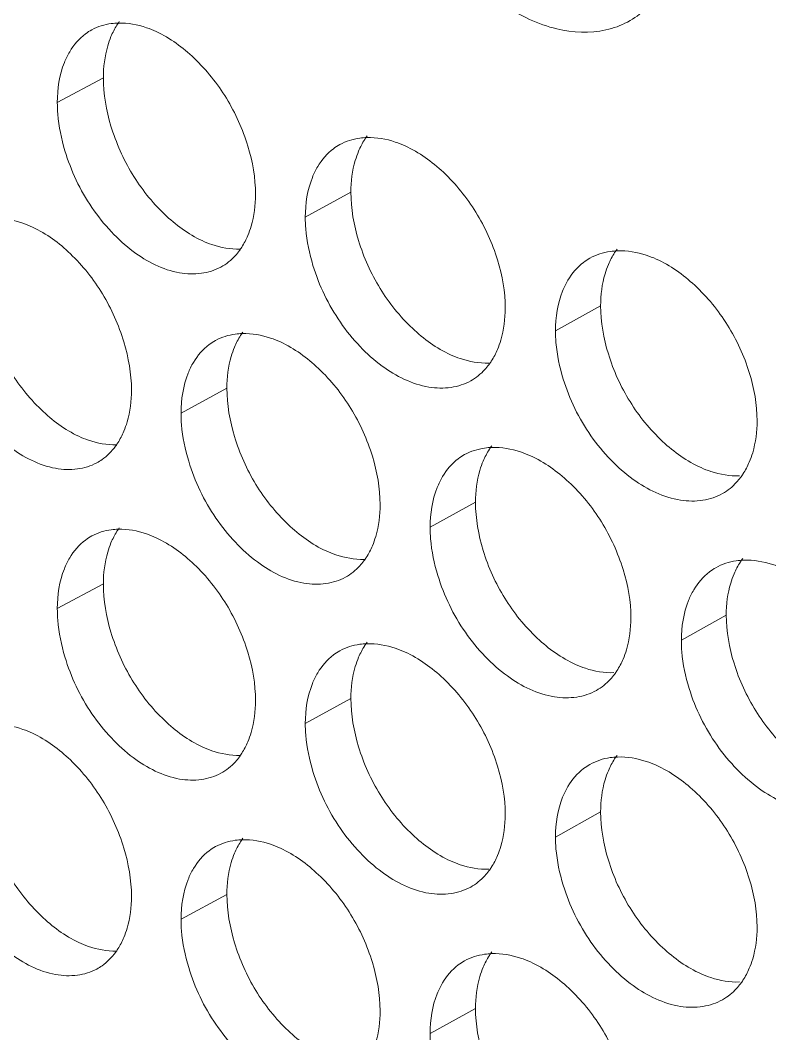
# Model space of a CAD drawing. Header units: millimetres. Extents: x 1177 to 4147, y 93 to 2194.
# Drawn here: x 2595.5 to 2607.16, y 1005.17 to 1020.94 of the extents above; entities that cross this region are included whole.
import ezdxf

# ---------------------------------------------------------------- set-up
doc = ezdxf.new("R2010")
doc.units = ezdxf.units.MM
doc.header["$LTSCALE"] = 0.1
doc.layers.get('0').update_dxf_attribs({"lineweight": 13})
doc.layers.add('标注', color=251, linetype='Continuous', lineweight=9)

# ---------------------------------------------------------------- blocks, each defined once
blk = doc.blocks.new('02')
for points, knots in [([(4464.256, 1081.959), (4470.898, 1078.69), (4498.426, 1065.614), (4526.651, 1054.018), (4548.28, 1045.99)], [0, 0, 0, 0, 0.242917, 1, 1, 1, 1]), ([(4491.474, 1050.927), (4491.351, 1050.586), (4491.07, 1050.104), (4490.492, 1049.692), (4489.822, 1049.449), (4488.826, 1049.498), (4487.66, 1050.062), (4486.591, 1051.026), (4485.714, 1052.281), (4485.144, 1053.695), (4484.984, 1054.693), (4484.984, 1055.173)], [0, 0, 0, 0, 0.103745, 0.152334, 0.201138, 0.305605, 0.427329, 0.565923, 0.714235, 0.862242, 1, 1, 1, 1])]:
    blk.add_open_spline(points, degree=3, knots=knots)
at = {"layer": '标注'}
for p, q in [((4478.835, 1048.474), (4477.811, 1047.926)), ((4484.335, 1045.928), (4483.321, 1045.375)), ((4489.883, 1043.407), (4488.88, 1042.85)), ((4481.579, 1041.572), (4480.56, 1041.022)), ((4487.103, 1039.039), (4486.094, 1038.484)), ((4478.835, 1037.224), (4477.811, 1036.676)), ((4478.835, 1037.224), (4477.811, 1036.676)), ((4492.675, 1036.532), (4491.677, 1035.972)), ((4484.335, 1034.678), (4483.321, 1034.125)), ((4484.335, 1034.678), (4483.321, 1034.125)), ((4489.883, 1032.157), (4488.88, 1031.6)), ((4489.883, 1032.157), (4488.88, 1031.6)), ((4481.579, 1030.322), (4480.56, 1029.772)), ((4487.103, 1027.789), (4486.094, 1027.234))]:
    blk.add_line(p, q, dxfattribs=at)
for points, knots in [([(4479.168, 1049.69), (4479.115, 1049.689), (4478.913, 1049.674), (4478.713, 1049.613), (4478.581, 1049.541)], [0, 0, 0, 0, 0.258529, 1, 1, 1, 1]), ([(4479.188, 1049.721), (4479.17, 1049.696), (4479.099, 1049.591), (4479.041, 1049.477), (4479.004, 1049.389)], [0, 0, 0, 0, 0.243071, 1, 1, 1, 1]), ([(4480.009, 1049.5), (4479.939, 1049.533), (4479.671, 1049.641), (4479.379, 1049.695), (4479.168, 1049.69)], [0, 0, 0, 0, 0.267982, 1, 1, 1, 1]), ([(4478.581, 1049.541), (4478.53, 1049.515), (4478.333, 1049.389), (4478.176, 1049.205), (4478.087, 1049.053)], [0, 0, 0, 0, 0.243762, 1, 1, 1, 1]), ([(4479.004, 1049.389), (4478.976, 1049.322), (4478.873, 1049.027), (4478.835, 1048.712), (4478.835, 1048.474)], [0, 0, 0, 0, 0.234028, 1, 1, 1, 1]), ([(4482.215, 1045.883), (4482.215, 1046.245), (4482.081, 1046.995), (4481.613, 1048.037), (4480.914, 1048.916), (4480.32, 1049.356), (4480.009, 1049.5)], [0, 0, 0, 0, 0.245474, 0.508798, 0.767386, 1, 1, 1, 1]), ([(4478.087, 1049.053), (4478.041, 1048.976), (4477.87, 1048.624), (4477.811, 1048.226), (4477.811, 1047.926)], [0, 0, 0, 0, 0.229851, 1, 1, 1, 1]), ([(4478.835, 1048.474), (4478.835, 1048.111), (4478.968, 1047.361), (4479.431, 1046.318), (4480.127, 1045.439), (4480.719, 1044.998), (4481.029, 1044.854)], [0, 0, 0, 0, 0.245779, 0.509251, 0.767678, 1, 1, 1, 1]), ([(4477.811, 1047.926), (4477.811, 1047.839), (4477.827, 1047.476), (4477.9, 1047.117), (4477.98, 1046.853)], [0, 0, 0, 0, 0.2388, 1, 1, 1, 1]), ([(4484.69, 1047.146), (4484.637, 1047.144), (4484.429, 1047.128), (4484.225, 1047.064), (4484.09, 1046.99)], [0, 0, 0, 0, 0.258563, 1, 1, 1, 1]), ([(4484.695, 1047.18), (4484.676, 1047.155), (4484.603, 1047.049), (4484.544, 1046.933), (4484.506, 1046.844)], [0, 0, 0, 0, 0.243214, 1, 1, 1, 1]), ([(4485.539, 1046.96), (4485.468, 1046.992), (4485.198, 1047.1), (4484.903, 1047.152), (4484.69, 1047.146)], [0, 0, 0, 0, 0.267618, 1, 1, 1, 1]), ([(4484.09, 1046.99), (4484.04, 1046.963), (4483.844, 1046.836), (4483.688, 1046.652), (4483.598, 1046.501)], [0, 0, 0, 0, 0.24404, 1, 1, 1, 1]), ([(4487.764, 1043.353), (4487.764, 1043.715), (4487.629, 1044.465), (4487.157, 1045.505), (4486.451, 1046.38), (4485.852, 1046.817), (4485.539, 1046.96)], [0, 0, 0, 0, 0.245121, 0.508123, 0.76676, 1, 1, 1, 1]), ([(4477.98, 1046.853), (4478.114, 1046.406), (4478.418, 1045.765), (4478.992, 1045.049), (4479.601, 1044.491), (4480.304, 1044.126), (4481.005, 1044.099), (4481.312, 1044.195), (4481.445, 1044.267)], [0, 0, 0, 0, 0.290439, 0.433641, 0.56952, 0.80462, 0.905741, 1, 1, 1, 1]), ([(4484.506, 1046.844), (4484.477, 1046.776), (4484.373, 1046.482), (4484.335, 1046.166), (4484.335, 1045.928)], [0, 0, 0, 0, 0.234326, 1, 1, 1, 1]), ([(4483.598, 1046.501), (4483.552, 1046.424), (4483.382, 1046.073), (4483.321, 1045.674), (4483.321, 1045.375)], [0, 0, 0, 0, 0.23034, 1, 1, 1, 1]), ([(4482.045, 1044.968), (4482.073, 1045.035), (4482.177, 1045.329), (4482.215, 1045.644), (4482.215, 1045.883)], [0, 0, 0, 0, 0.234266, 1, 1, 1, 1]), ([(4484.335, 1045.928), (4484.335, 1045.566), (4484.469, 1044.815), (4484.937, 1043.774), (4485.639, 1042.898), (4486.236, 1042.461), (4486.549, 1042.318)], [0, 0, 0, 0, 0.245427, 0.508577, 0.767052, 1, 1, 1, 1]), ([(4477.262, 1045.155), (4477.192, 1045.188), (4476.926, 1045.297), (4476.635, 1045.352), (4476.424, 1045.347)], [0, 0, 0, 0, 0.268167, 1, 1, 1, 1]), ([(4483.321, 1045.375), (4483.321, 1045.288), (4483.337, 1044.926), (4483.412, 1044.567), (4483.492, 1044.303)], [0, 0, 0, 0, 0.23887, 1, 1, 1, 1]), ([(4479.459, 1041.533), (4479.459, 1041.895), (4479.325, 1042.645), (4478.86, 1043.688), (4478.163, 1044.568), (4477.572, 1045.01), (4477.262, 1045.155)], [0, 0, 0, 0, 0.245651, 0.509137, 0.767701, 1, 1, 1, 1]), ([(4481.857, 1044.633), (4481.876, 1044.658), (4481.948, 1044.764), (4482.007, 1044.878), (4482.045, 1044.968)], [0, 0, 0, 0, 0.243157, 1, 1, 1, 1]), ([(4481.029, 1044.854), (4481.099, 1044.821), (4481.366, 1044.713), (4481.658, 1044.66), (4481.869, 1044.665)], [0, 0, 0, 0, 0.267719, 1, 1, 1, 1]), ([(4490.248, 1044.665), (4490.229, 1044.64), (4490.155, 1044.532), (4490.094, 1044.416), (4490.055, 1044.324)], [0, 0, 0, 0, 0.243364, 1, 1, 1, 1]), ([(4481.445, 1044.267), (4481.566, 1044.332), (4481.713, 1044.451), (4481.829, 1044.594), (4481.857, 1044.633)], [0, 0, 0, 0, 0.74257, 1, 1, 1, 1]), ([(4489.646, 1044.464), (4489.597, 1044.436), (4489.402, 1044.309), (4489.247, 1044.126), (4489.157, 1043.975)], [0, 0, 0, 0, 0.244306, 1, 1, 1, 1]), ([(4490.26, 1044.628), (4490.205, 1044.626), (4489.993, 1044.608), (4489.784, 1044.541), (4489.646, 1044.464)], [0, 0, 0, 0, 0.258601, 1, 1, 1, 1]), ([(4491.116, 1044.445), (4491.045, 1044.477), (4490.772, 1044.584), (4490.475, 1044.635), (4490.26, 1044.628)], [0, 0, 0, 0, 0.267261, 1, 1, 1, 1]), ([(4493.36, 1040.849), (4493.36, 1041.211), (4493.224, 1041.961), (4492.747, 1042.999), (4492.035, 1043.871), (4491.432, 1044.305), (4491.116, 1044.445)], [0, 0, 0, 0, 0.244772, 0.507452, 0.766137, 1, 1, 1, 1]), ([(4483.492, 1044.303), (4483.628, 1043.856), (4483.936, 1043.214), (4484.517, 1042.499), (4485.134, 1041.944), (4485.845, 1041.584), (4486.552, 1041.565), (4486.862, 1041.664), (4486.996, 1041.738)], [0, 0, 0, 0, 0.289581, 0.432519, 0.568278, 0.803661, 0.905212, 1, 1, 1, 1]), ([(4490.055, 1044.324), (4490.027, 1044.257), (4489.922, 1043.962), (4489.883, 1043.646), (4489.883, 1043.407)], [0, 0, 0, 0, 0.234624, 1, 1, 1, 1]), ([(4476.103, 1044.131), (4476.103, 1043.769), (4476.235, 1043.018), (4476.696, 1041.975), (4477.388, 1041.094), (4477.978, 1040.651), (4478.287, 1040.506)], [0, 0, 0, 0, 0.245956, 0.50959, 0.767992, 1, 1, 1, 1]), ([(4489.157, 1043.975), (4489.111, 1043.898), (4488.94, 1043.547), (4488.88, 1043.149), (4488.88, 1042.85)], [0, 0, 0, 0, 0.230825, 1, 1, 1, 1]), ([(4487.592, 1042.437), (4487.621, 1042.504), (4487.725, 1042.799), (4487.764, 1043.114), (4487.764, 1043.353)], [0, 0, 0, 0, 0.234564, 1, 1, 1, 1]), ([(4489.883, 1043.407), (4489.883, 1043.046), (4490.018, 1042.296), (4490.491, 1041.256), (4491.199, 1040.383), (4491.801, 1039.949), (4492.115, 1039.809)], [0, 0, 0, 0, 0.245078, 0.507907, 0.76643, 1, 1, 1, 1]), ([(4481.329, 1042.637), (4481.279, 1042.61), (4481.082, 1042.485), (4480.926, 1042.301), (4480.836, 1042.149)], [0, 0, 0, 0, 0.243902, 1, 1, 1, 1]), ([(4481.923, 1042.79), (4481.87, 1042.788), (4481.665, 1042.772), (4481.463, 1042.71), (4481.329, 1042.637)], [0, 0, 0, 0, 0.258546, 1, 1, 1, 1]), ([(4481.935, 1042.822), (4481.917, 1042.797), (4481.845, 1042.692), (4481.786, 1042.577), (4481.749, 1042.488)], [0, 0, 0, 0, 0.243142, 1, 1, 1, 1]), ([(4482.768, 1042.602), (4482.697, 1042.634), (4482.429, 1042.742), (4482.135, 1042.795), (4481.923, 1042.79)], [0, 0, 0, 0, 0.267799, 1, 1, 1, 1]), ([(4488.88, 1042.85), (4488.88, 1042.763), (4488.896, 1042.401), (4488.971, 1042.043), (4489.052, 1041.779)], [0, 0, 0, 0, 0.23894, 1, 1, 1, 1]), ([(4475.242, 1042.513), (4475.375, 1042.066), (4475.677, 1041.425), (4476.248, 1040.708), (4476.852, 1040.149), (4477.551, 1039.782), (4478.249, 1039.751), (4478.555, 1039.845), (4478.688, 1039.916)], [0, 0, 0, 0, 0.290871, 0.434206, 0.570147, 0.805105, 0.906009, 1, 1, 1, 1]), ([(4481.749, 1042.488), (4481.721, 1042.421), (4481.617, 1042.126), (4481.579, 1041.811), (4481.579, 1041.572)], [0, 0, 0, 0, 0.234177, 1, 1, 1, 1]), ([(4484.984, 1038.99), (4484.984, 1039.351), (4484.849, 1040.102), (4484.379, 1041.143), (4483.676, 1042.02), (4483.08, 1042.458), (4482.768, 1042.602)], [0, 0, 0, 0, 0.245297, 0.50846, 0.767072, 1, 1, 1, 1]), ([(4487.4, 1042.097), (4487.419, 1042.123), (4487.493, 1042.23), (4487.554, 1042.346), (4487.592, 1042.437)], [0, 0, 0, 0, 0.243304, 1, 1, 1, 1]), ([(4486.549, 1042.318), (4486.619, 1042.286), (4486.889, 1042.179), (4487.183, 1042.127), (4487.396, 1042.134)], [0, 0, 0, 0, 0.267358, 1, 1, 1, 1]), ([(4480.836, 1042.149), (4480.791, 1042.072), (4480.62, 1041.72), (4480.56, 1041.322), (4480.56, 1041.022)], [0, 0, 0, 0, 0.230096, 1, 1, 1, 1]), ([(4486.996, 1041.738), (4487.114, 1041.803), (4487.258, 1041.92), (4487.372, 1042.06), (4487.4, 1042.097)], [0, 0, 0, 0, 0.743092, 1, 1, 1, 1]), ([(4489.052, 1041.779), (4489.189, 1041.331), (4489.502, 1040.688), (4490.089, 1039.976), (4490.714, 1039.423), (4491.435, 1039.068), (4492.147, 1039.056), (4492.459, 1039.159), (4492.594, 1039.235)], [0, 0, 0, 0, 0.288732, 0.431409, 0.567051, 0.802717, 0.904691, 1, 1, 1, 1]), ([(4479.289, 1040.618), (4479.317, 1040.685), (4479.421, 1040.979), (4479.459, 1041.294), (4479.459, 1041.533)], [0, 0, 0, 0, 0.234117, 1, 1, 1, 1]), ([(4481.579, 1041.572), (4481.579, 1041.21), (4481.713, 1040.46), (4482.178, 1039.418), (4482.877, 1038.54), (4483.471, 1038.101), (4483.783, 1037.958)], [0, 0, 0, 0, 0.245602, 0.508914, 0.767364, 1, 1, 1, 1]), ([(4480.56, 1041.022), (4480.56, 1040.935), (4480.576, 1040.573), (4480.65, 1040.214), (4480.73, 1039.95)], [0, 0, 0, 0, 0.238835, 1, 1, 1, 1]), ([(4493.187, 1039.932), (4493.216, 1040), (4493.321, 1040.294), (4493.36, 1040.61), (4493.36, 1040.849)], [0, 0, 0, 0, 0.234862, 1, 1, 1, 1]), ([(4479.104, 1040.285), (4479.122, 1040.31), (4479.193, 1040.415), (4479.252, 1040.529), (4479.289, 1040.618)], [0, 0, 0, 0, 0.243086, 1, 1, 1, 1]), ([(4478.287, 1040.506), (4478.357, 1040.474), (4478.623, 1040.365), (4478.913, 1040.311), (4479.124, 1040.316)], [0, 0, 0, 0, 0.267902, 1, 1, 1, 1]), ([(4478.688, 1039.916), (4478.728, 1039.938), (4478.887, 1040.035), (4479.021, 1040.172), (4479.104, 1040.285)], [0, 0, 0, 0, 0.245781, 1, 1, 1, 1]), ([(4487.469, 1040.258), (4487.415, 1040.257), (4487.205, 1040.239), (4486.999, 1040.174), (4486.862, 1040.099)], [0, 0, 0, 0, 0.258582, 1, 1, 1, 1]), ([(4487.465, 1040.295), (4487.447, 1040.269), (4487.373, 1040.162), (4487.313, 1040.046), (4487.275, 1039.956)], [0, 0, 0, 0, 0.243288, 1, 1, 1, 1]), ([(4488.322, 1040.074), (4488.25, 1040.106), (4487.979, 1040.213), (4487.683, 1040.265), (4487.469, 1040.258)], [0, 0, 0, 0, 0.267438, 1, 1, 1, 1]), ([(4480.73, 1039.95), (4480.865, 1039.503), (4481.171, 1038.861), (4481.748, 1038.146), (4482.361, 1037.589), (4483.069, 1037.227), (4483.772, 1037.204), (4484.081, 1037.301), (4484.214, 1037.374)], [0, 0, 0, 0, 0.290009, 0.433078, 0.568897, 0.804139, 0.905475, 1, 1, 1, 1]), ([(4486.862, 1040.099), (4486.812, 1040.071), (4486.617, 1039.945), (4486.461, 1039.761), (4486.372, 1039.61)], [0, 0, 0, 0, 0.244174, 1, 1, 1, 1]), ([(4487.275, 1039.956), (4487.246, 1039.888), (4487.142, 1039.594), (4487.103, 1039.278), (4487.103, 1039.039)], [0, 0, 0, 0, 0.234476, 1, 1, 1, 1]), ([(4490.556, 1036.473), (4490.556, 1036.834), (4490.42, 1037.585), (4489.946, 1038.624), (4489.237, 1039.498), (4488.636, 1039.933), (4488.322, 1040.074)], [0, 0, 0, 0, 0.244947, 0.507787, 0.766448, 1, 1, 1, 1]), ([(4492.991, 1039.588), (4493.01, 1039.614), (4493.086, 1039.722), (4493.148, 1039.84), (4493.187, 1039.932)], [0, 0, 0, 0, 0.243456, 1, 1, 1, 1]), ([(4492.115, 1039.809), (4492.187, 1039.777), (4492.459, 1039.671), (4492.756, 1039.62), (4492.97, 1039.628)], [0, 0, 0, 0, 0.267006, 1, 1, 1, 1]), ([(4486.372, 1039.61), (4486.326, 1039.533), (4486.155, 1039.181), (4486.094, 1038.783), (4486.094, 1038.484)], [0, 0, 0, 0, 0.230583, 1, 1, 1, 1]), ([(4492.594, 1039.235), (4492.709, 1039.3), (4492.85, 1039.414), (4492.963, 1039.552), (4492.991, 1039.588)], [0, 0, 0, 0, 0.743585, 1, 1, 1, 1]), ([(4487.103, 1039.039), (4487.103, 1038.677), (4487.238, 1037.927), (4487.708, 1036.887), (4488.413, 1036.012), (4489.012, 1035.577), (4489.326, 1035.435)], [0, 0, 0, 0, 0.245252, 0.508241, 0.76674, 1, 1, 1, 1]), ([(4484.813, 1038.074), (4484.841, 1038.141), (4484.945, 1038.436), (4484.984, 1038.751), (4484.984, 1038.99)], [0, 0, 0, 0, 0.234415, 1, 1, 1, 1]), ([(4479.168, 1038.44), (4479.115, 1038.439), (4478.913, 1038.424), (4478.713, 1038.363), (4478.581, 1038.291)], [0, 0, 0, 0, 0.258529, 1, 1, 1, 1]), ([(4479.168, 1038.44), (4479.115, 1038.439), (4478.913, 1038.424), (4478.713, 1038.363), (4478.581, 1038.291)], [0, 0, 0, 0, 0.258529, 1, 1, 1, 1]), ([(4479.188, 1038.471), (4479.17, 1038.446), (4479.099, 1038.341), (4479.041, 1038.227), (4479.004, 1038.139)], [0, 0, 0, 0, 0.243071, 1, 1, 1, 1]), ([(4479.188, 1038.471), (4479.17, 1038.446), (4479.099, 1038.341), (4479.041, 1038.227), (4479.004, 1038.139)], [0, 0, 0, 0, 0.243071, 1, 1, 1, 1]), ([(4480.009, 1038.25), (4479.939, 1038.283), (4479.671, 1038.391), (4479.379, 1038.445), (4479.168, 1038.44)], [0, 0, 0, 0, 0.267982, 1, 1, 1, 1]), ([(4480.009, 1038.25), (4479.939, 1038.283), (4479.671, 1038.391), (4479.379, 1038.445), (4479.168, 1038.44)], [0, 0, 0, 0, 0.267982, 1, 1, 1, 1]), ([(4486.094, 1038.484), (4486.094, 1038.398), (4486.111, 1038.035), (4486.185, 1037.676), (4486.266, 1037.413)], [0, 0, 0, 0, 0.238905, 1, 1, 1, 1]), ([(4478.581, 1038.291), (4478.53, 1038.265), (4478.333, 1038.139), (4478.176, 1037.955), (4478.087, 1037.803)], [0, 0, 0, 0, 0.243762, 1, 1, 1, 1]), ([(4478.581, 1038.291), (4478.53, 1038.265), (4478.333, 1038.139), (4478.176, 1037.955), (4478.087, 1037.803)], [0, 0, 0, 0, 0.243762, 1, 1, 1, 1]), ([(4479.004, 1038.139), (4478.976, 1038.072), (4478.873, 1037.777), (4478.835, 1037.462), (4478.835, 1037.224)], [0, 0, 0, 0, 0.234028, 1, 1, 1, 1]), ([(4479.004, 1038.139), (4478.976, 1038.072), (4478.873, 1037.777), (4478.835, 1037.462), (4478.835, 1037.224)], [0, 0, 0, 0, 0.234028, 1, 1, 1, 1]), ([(4482.215, 1034.633), (4482.215, 1034.995), (4482.081, 1035.745), (4481.613, 1036.787), (4480.914, 1037.666), (4480.32, 1038.106), (4480.009, 1038.25)], [0, 0, 0, 0, 0.245474, 0.508798, 0.767386, 1, 1, 1, 1]), ([(4482.215, 1034.633), (4482.215, 1034.995), (4482.081, 1035.745), (4481.613, 1036.787), (4480.914, 1037.666), (4480.32, 1038.106), (4480.009, 1038.25)], [0, 0, 0, 0, 0.245474, 0.508798, 0.767386, 1, 1, 1, 1]), ([(4483.783, 1037.958), (4483.853, 1037.926), (4484.122, 1037.818), (4484.415, 1037.765), (4484.627, 1037.771)], [0, 0, 0, 0, 0.267537, 1, 1, 1, 1]), ([(4484.623, 1037.737), (4484.641, 1037.762), (4484.715, 1037.868), (4484.775, 1037.984), (4484.813, 1038.074)], [0, 0, 0, 0, 0.24323, 1, 1, 1, 1]), ([(4478.087, 1037.803), (4478.041, 1037.726), (4477.87, 1037.374), (4477.811, 1036.976), (4477.811, 1036.676)], [0, 0, 0, 0, 0.229851, 1, 1, 1, 1]), ([(4478.087, 1037.803), (4478.041, 1037.726), (4477.87, 1037.374), (4477.811, 1036.976), (4477.811, 1036.676)], [0, 0, 0, 0, 0.229851, 1, 1, 1, 1]), ([(4484.214, 1037.374), (4484.334, 1037.439), (4484.479, 1037.557), (4484.595, 1037.699), (4484.623, 1037.737)], [0, 0, 0, 0, 0.742834, 1, 1, 1, 1]), ([(4493.063, 1037.753), (4493.007, 1037.751), (4492.793, 1037.732), (4492.581, 1037.664), (4492.442, 1037.586)], [0, 0, 0, 0, 0.25862, 1, 1, 1, 1]), ([(4493.043, 1037.793), (4493.024, 1037.767), (4492.948, 1037.659), (4492.887, 1037.541), (4492.848, 1037.45)], [0, 0, 0, 0, 0.24344, 1, 1, 1, 1]), ([(4493.923, 1037.573), (4493.851, 1037.605), (4493.577, 1037.711), (4493.279, 1037.761), (4493.063, 1037.753)], [0, 0, 0, 0, 0.267086, 1, 1, 1, 1]), ([(4492.442, 1037.586), (4492.393, 1037.558), (4492.199, 1037.43), (4492.044, 1037.247), (4491.954, 1037.096)], [0, 0, 0, 0, 0.244434, 1, 1, 1, 1]), ([(4492.848, 1037.45), (4492.819, 1037.382), (4492.714, 1037.087), (4492.675, 1036.771), (4492.675, 1036.532)], [0, 0, 0, 0, 0.234773, 1, 1, 1, 1]), ([(4478.835, 1037.224), (4478.835, 1036.861), (4478.968, 1036.111), (4479.431, 1035.068), (4480.127, 1034.189), (4480.719, 1033.748), (4481.029, 1033.604)], [0, 0, 0, 0, 0.245779, 0.509251, 0.767678, 1, 1, 1, 1]), ([(4478.835, 1037.224), (4478.835, 1036.861), (4478.968, 1036.111), (4479.431, 1035.068), (4480.127, 1034.189), (4480.719, 1033.748), (4481.029, 1033.604)], [0, 0, 0, 0, 0.245779, 0.509251, 0.767678, 1, 1, 1, 1]), ([(4486.266, 1037.413), (4486.403, 1036.965), (4486.713, 1036.323), (4487.297, 1035.609), (4487.918, 1035.055), (4488.634, 1034.698), (4489.344, 1034.682), (4489.655, 1034.783), (4489.789, 1034.858)], [0, 0, 0, 0, 0.289156, 0.431962, 0.567662, 0.803187, 0.90495, 1, 1, 1, 1]), ([(4491.954, 1037.096), (4491.908, 1037.019), (4491.738, 1036.669), (4491.677, 1036.271), (4491.677, 1035.972)], [0, 0, 0, 0, 0.231067, 1, 1, 1, 1]), ([(4477.811, 1036.676), (4477.811, 1036.589), (4477.827, 1036.226), (4477.9, 1035.867), (4477.98, 1035.603)], [0, 0, 0, 0, 0.2388, 1, 1, 1, 1]), ([(4477.811, 1036.676), (4477.811, 1036.589), (4477.827, 1036.226), (4477.9, 1035.867), (4477.98, 1035.603)], [0, 0, 0, 0, 0.2388, 1, 1, 1, 1]), ([(4490.384, 1035.556), (4490.412, 1035.624), (4490.517, 1035.918), (4490.556, 1036.234), (4490.556, 1036.473)], [0, 0, 0, 0, 0.234713, 1, 1, 1, 1]), ([(4492.675, 1036.532), (4492.675, 1036.171), (4492.811, 1035.421), (4493.285, 1034.382), (4493.997, 1033.51), (4494.601, 1033.078), (4494.917, 1032.939)], [0, 0, 0, 0, 0.244904, 0.507573, 0.76612, 1, 1, 1, 1]), ([(4484.69, 1035.896), (4484.637, 1035.894), (4484.429, 1035.878), (4484.225, 1035.814), (4484.09, 1035.74)], [0, 0, 0, 0, 0.258563, 1, 1, 1, 1]), ([(4484.69, 1035.896), (4484.637, 1035.894), (4484.429, 1035.878), (4484.225, 1035.814), (4484.09, 1035.74)], [0, 0, 0, 0, 0.258563, 1, 1, 1, 1]), ([(4484.695, 1035.93), (4484.676, 1035.905), (4484.603, 1035.799), (4484.544, 1035.683), (4484.506, 1035.594)], [0, 0, 0, 0, 0.243214, 1, 1, 1, 1]), ([(4484.695, 1035.93), (4484.676, 1035.905), (4484.603, 1035.799), (4484.544, 1035.683), (4484.506, 1035.594)], [0, 0, 0, 0, 0.243214, 1, 1, 1, 1]), ([(4485.539, 1035.71), (4485.468, 1035.742), (4485.198, 1035.85), (4484.903, 1035.902), (4484.69, 1035.896)], [0, 0, 0, 0, 0.267618, 1, 1, 1, 1]), ([(4485.539, 1035.71), (4485.468, 1035.742), (4485.198, 1035.85), (4484.903, 1035.902), (4484.69, 1035.896)], [0, 0, 0, 0, 0.267618, 1, 1, 1, 1]), ([(4491.677, 1035.972), (4491.677, 1035.886), (4491.693, 1035.524), (4491.768, 1035.165), (4491.85, 1034.902)], [0, 0, 0, 0, 0.238976, 1, 1, 1, 1]), ([(4484.09, 1035.74), (4484.04, 1035.713), (4483.844, 1035.586), (4483.688, 1035.402), (4483.598, 1035.251)], [0, 0, 0, 0, 0.24404, 1, 1, 1, 1]), ([(4484.09, 1035.74), (4484.04, 1035.713), (4483.844, 1035.586), (4483.688, 1035.402), (4483.598, 1035.251)], [0, 0, 0, 0, 0.24404, 1, 1, 1, 1]), ([(4487.764, 1032.103), (4487.764, 1032.465), (4487.629, 1033.215), (4487.157, 1034.255), (4486.451, 1035.13), (4485.852, 1035.567), (4485.539, 1035.71)], [0, 0, 0, 0, 0.245121, 0.508123, 0.76676, 1, 1, 1, 1]), ([(4487.764, 1032.103), (4487.764, 1032.465), (4487.629, 1033.215), (4487.157, 1034.255), (4486.451, 1035.13), (4485.852, 1035.567), (4485.539, 1035.71)], [0, 0, 0, 0, 0.245121, 0.508123, 0.76676, 1, 1, 1, 1]), ([(4477.98, 1035.603), (4478.114, 1035.156), (4478.418, 1034.515), (4478.992, 1033.799), (4479.601, 1033.241), (4480.304, 1032.876), (4481.005, 1032.849), (4481.312, 1032.945), (4481.445, 1033.017)], [0, 0, 0, 0, 0.290439, 0.433641, 0.56952, 0.80462, 0.905741, 1, 1, 1, 1]), ([(4477.98, 1035.603), (4478.114, 1035.156), (4478.418, 1034.515), (4478.992, 1033.799), (4479.601, 1033.241), (4480.304, 1032.876), (4481.005, 1032.849), (4481.312, 1032.945), (4481.445, 1033.017)], [0, 0, 0, 0, 0.290439, 0.433641, 0.56952, 0.80462, 0.905741, 1, 1, 1, 1]), ([(4484.506, 1035.594), (4484.477, 1035.526), (4484.373, 1035.232), (4484.335, 1034.916), (4484.335, 1034.678)], [0, 0, 0, 0, 0.234326, 1, 1, 1, 1]), ([(4484.506, 1035.594), (4484.477, 1035.526), (4484.373, 1035.232), (4484.335, 1034.916), (4484.335, 1034.678)], [0, 0, 0, 0, 0.234326, 1, 1, 1, 1]), ([(4489.326, 1035.435), (4489.397, 1035.403), (4489.668, 1035.297), (4489.964, 1035.245), (4490.177, 1035.253)], [0, 0, 0, 0, 0.267181, 1, 1, 1, 1]), ([(4490.19, 1035.214), (4490.209, 1035.24), (4490.284, 1035.348), (4490.345, 1035.465), (4490.384, 1035.556)], [0, 0, 0, 0, 0.24338, 1, 1, 1, 1]), ([(4483.598, 1035.251), (4483.552, 1035.174), (4483.382, 1034.823), (4483.321, 1034.424), (4483.321, 1034.125)], [0, 0, 0, 0, 0.23034, 1, 1, 1, 1]), ([(4483.598, 1035.251), (4483.552, 1035.174), (4483.382, 1034.823), (4483.321, 1034.424), (4483.321, 1034.125)], [0, 0, 0, 0, 0.23034, 1, 1, 1, 1]), ([(4489.789, 1034.858), (4489.905, 1034.923), (4490.048, 1035.039), (4490.162, 1035.177), (4490.19, 1035.214)], [0, 0, 0, 0, 0.743342, 1, 1, 1, 1]), ([(4491.85, 1034.902), (4491.988, 1034.454), (4492.302, 1033.811), (4492.894, 1033.099), (4493.522, 1032.547), (4494.247, 1032.196), (4494.963, 1032.187), (4495.276, 1032.292), (4495.411, 1032.369)], [0, 0, 0, 0, 0.288311, 0.430859, 0.566442, 0.80225, 0.904434, 1, 1, 1, 1]), ([(4482.045, 1033.718), (4482.073, 1033.785), (4482.177, 1034.079), (4482.215, 1034.394), (4482.215, 1034.633)], [0, 0, 0, 0, 0.234266, 1, 1, 1, 1]), ([(4482.045, 1033.718), (4482.073, 1033.785), (4482.177, 1034.079), (4482.215, 1034.394), (4482.215, 1034.633)], [0, 0, 0, 0, 0.234266, 1, 1, 1, 1]), ([(4484.335, 1034.678), (4484.335, 1034.316), (4484.469, 1033.565), (4484.937, 1032.524), (4485.639, 1031.648), (4486.236, 1031.211), (4486.549, 1031.068)], [0, 0, 0, 0, 0.245427, 0.508577, 0.767052, 1, 1, 1, 1]), ([(4484.335, 1034.678), (4484.335, 1034.316), (4484.469, 1033.565), (4484.937, 1032.524), (4485.639, 1031.648), (4486.236, 1031.211), (4486.549, 1031.068)], [0, 0, 0, 0, 0.245427, 0.508577, 0.767052, 1, 1, 1, 1]), ([(4477.262, 1033.905), (4477.192, 1033.938), (4476.926, 1034.047), (4476.635, 1034.102), (4476.424, 1034.097)], [0, 0, 0, 0, 0.268167, 1, 1, 1, 1]), ([(4483.321, 1034.125), (4483.321, 1034.038), (4483.337, 1033.676), (4483.412, 1033.317), (4483.492, 1033.053)], [0, 0, 0, 0, 0.23887, 1, 1, 1, 1]), ([(4483.321, 1034.125), (4483.321, 1034.038), (4483.337, 1033.676), (4483.412, 1033.317), (4483.492, 1033.053)], [0, 0, 0, 0, 0.23887, 1, 1, 1, 1]), ([(4479.459, 1030.283), (4479.459, 1030.645), (4479.325, 1031.395), (4478.86, 1032.438), (4478.163, 1033.318), (4477.572, 1033.76), (4477.262, 1033.905)], [0, 0, 0, 0, 0.245651, 0.509137, 0.767701, 1, 1, 1, 1]), ([(4481.857, 1033.383), (4481.876, 1033.408), (4481.948, 1033.514), (4482.007, 1033.628), (4482.045, 1033.718)], [0, 0, 0, 0, 0.243157, 1, 1, 1, 1]), ([(4481.857, 1033.383), (4481.876, 1033.408), (4481.948, 1033.514), (4482.007, 1033.628), (4482.045, 1033.718)], [0, 0, 0, 0, 0.243157, 1, 1, 1, 1]), ([(4481.029, 1033.604), (4481.099, 1033.571), (4481.366, 1033.463), (4481.658, 1033.41), (4481.869, 1033.415)], [0, 0, 0, 0, 0.267719, 1, 1, 1, 1]), ([(4481.029, 1033.604), (4481.099, 1033.571), (4481.366, 1033.463), (4481.658, 1033.41), (4481.869, 1033.415)], [0, 0, 0, 0, 0.267719, 1, 1, 1, 1]), ([(4490.248, 1033.415), (4490.229, 1033.39), (4490.155, 1033.282), (4490.094, 1033.166), (4490.055, 1033.074)], [0, 0, 0, 0, 0.243364, 1, 1, 1, 1]), ([(4490.248, 1033.415), (4490.229, 1033.39), (4490.155, 1033.282), (4490.094, 1033.166), (4490.055, 1033.074)], [0, 0, 0, 0, 0.243364, 1, 1, 1, 1]), ([(4481.445, 1033.017), (4481.566, 1033.082), (4481.713, 1033.201), (4481.829, 1033.344), (4481.857, 1033.383)], [0, 0, 0, 0, 0.74257, 1, 1, 1, 1]), ([(4481.445, 1033.017), (4481.566, 1033.082), (4481.713, 1033.201), (4481.829, 1033.344), (4481.857, 1033.383)], [0, 0, 0, 0, 0.74257, 1, 1, 1, 1]), ([(4489.646, 1033.214), (4489.597, 1033.186), (4489.402, 1033.059), (4489.247, 1032.876), (4489.157, 1032.725)], [0, 0, 0, 0, 0.244306, 1, 1, 1, 1]), ([(4489.646, 1033.214), (4489.597, 1033.186), (4489.402, 1033.059), (4489.247, 1032.876), (4489.157, 1032.725)], [0, 0, 0, 0, 0.244306, 1, 1, 1, 1]), ([(4490.26, 1033.378), (4490.205, 1033.376), (4489.993, 1033.358), (4489.784, 1033.291), (4489.646, 1033.214)], [0, 0, 0, 0, 0.258601, 1, 1, 1, 1]), ([(4490.26, 1033.378), (4490.205, 1033.376), (4489.993, 1033.358), (4489.784, 1033.291), (4489.646, 1033.214)], [0, 0, 0, 0, 0.258601, 1, 1, 1, 1]), ([(4491.116, 1033.195), (4491.045, 1033.227), (4490.772, 1033.334), (4490.475, 1033.385), (4490.26, 1033.378)], [0, 0, 0, 0, 0.267261, 1, 1, 1, 1]), ([(4491.116, 1033.195), (4491.045, 1033.227), (4490.772, 1033.334), (4490.475, 1033.385), (4490.26, 1033.378)], [0, 0, 0, 0, 0.267261, 1, 1, 1, 1]), ([(4493.36, 1029.599), (4493.36, 1029.961), (4493.224, 1030.711), (4492.747, 1031.749), (4492.035, 1032.621), (4491.432, 1033.055), (4491.116, 1033.195)], [0, 0, 0, 0, 0.244772, 0.507452, 0.766137, 1, 1, 1, 1]), ([(4493.36, 1029.599), (4493.36, 1029.961), (4493.224, 1030.711), (4492.747, 1031.749), (4492.035, 1032.621), (4491.432, 1033.055), (4491.116, 1033.195)], [0, 0, 0, 0, 0.244772, 0.507452, 0.766137, 1, 1, 1, 1]), ([(4483.492, 1033.053), (4483.628, 1032.606), (4483.936, 1031.964), (4484.517, 1031.249), (4485.134, 1030.694), (4485.845, 1030.334), (4486.552, 1030.315), (4486.862, 1030.414), (4486.996, 1030.488)], [0, 0, 0, 0, 0.289581, 0.432519, 0.568278, 0.803661, 0.905212, 1, 1, 1, 1]), ([(4483.492, 1033.053), (4483.628, 1032.606), (4483.936, 1031.964), (4484.517, 1031.249), (4485.134, 1030.694), (4485.845, 1030.334), (4486.552, 1030.315), (4486.862, 1030.414), (4486.996, 1030.488)], [0, 0, 0, 0, 0.289581, 0.432519, 0.568278, 0.803661, 0.905212, 1, 1, 1, 1]), ([(4490.055, 1033.074), (4490.027, 1033.007), (4489.922, 1032.712), (4489.883, 1032.396), (4489.883, 1032.157)], [0, 0, 0, 0, 0.234624, 1, 1, 1, 1]), ([(4490.055, 1033.074), (4490.027, 1033.007), (4489.922, 1032.712), (4489.883, 1032.396), (4489.883, 1032.157)], [0, 0, 0, 0, 0.234624, 1, 1, 1, 1]), ([(4476.103, 1032.881), (4476.103, 1032.519), (4476.235, 1031.768), (4476.696, 1030.725), (4477.388, 1029.844), (4477.978, 1029.401), (4478.287, 1029.256)], [0, 0, 0, 0, 0.245956, 0.50959, 0.767992, 1, 1, 1, 1]), ([(4489.157, 1032.725), (4489.111, 1032.648), (4488.94, 1032.297), (4488.88, 1031.899), (4488.88, 1031.6)], [0, 0, 0, 0, 0.230825, 1, 1, 1, 1]), ([(4489.157, 1032.725), (4489.111, 1032.648), (4488.94, 1032.297), (4488.88, 1031.899), (4488.88, 1031.6)], [0, 0, 0, 0, 0.230825, 1, 1, 1, 1]), ([(4487.592, 1031.187), (4487.621, 1031.254), (4487.725, 1031.549), (4487.764, 1031.864), (4487.764, 1032.103)], [0, 0, 0, 0, 0.234564, 1, 1, 1, 1]), ([(4487.592, 1031.187), (4487.621, 1031.254), (4487.725, 1031.549), (4487.764, 1031.864), (4487.764, 1032.103)], [0, 0, 0, 0, 0.234564, 1, 1, 1, 1]), ([(4489.883, 1032.157), (4489.883, 1031.796), (4490.018, 1031.046), (4490.491, 1030.006), (4491.199, 1029.133), (4491.801, 1028.699), (4492.115, 1028.559)], [0, 0, 0, 0, 0.245078, 0.507907, 0.76643, 1, 1, 1, 1]), ([(4489.883, 1032.157), (4489.883, 1031.796), (4490.018, 1031.046), (4490.491, 1030.006), (4491.199, 1029.133), (4491.801, 1028.699), (4492.115, 1028.559)], [0, 0, 0, 0, 0.245078, 0.507907, 0.76643, 1, 1, 1, 1]), ([(4488.88, 1031.6), (4488.88, 1031.513), (4488.896, 1031.151), (4488.971, 1030.793), (4489.052, 1030.529)], [0, 0, 0, 0, 0.23894, 1, 1, 1, 1]), ([(4488.88, 1031.6), (4488.88, 1031.513), (4488.896, 1031.151), (4488.971, 1030.793), (4489.052, 1030.529)], [0, 0, 0, 0, 0.23894, 1, 1, 1, 1]), ([(4481.329, 1031.387), (4481.279, 1031.36), (4481.082, 1031.235), (4480.926, 1031.051), (4480.836, 1030.899)], [0, 0, 0, 0, 0.243902, 1, 1, 1, 1]), ([(4481.923, 1031.54), (4481.87, 1031.538), (4481.665, 1031.522), (4481.463, 1031.46), (4481.329, 1031.387)], [0, 0, 0, 0, 0.258546, 1, 1, 1, 1]), ([(4481.935, 1031.572), (4481.917, 1031.547), (4481.845, 1031.442), (4481.786, 1031.327), (4481.749, 1031.238)], [0, 0, 0, 0, 0.243142, 1, 1, 1, 1]), ([(4482.768, 1031.352), (4482.697, 1031.384), (4482.429, 1031.492), (4482.135, 1031.545), (4481.923, 1031.54)], [0, 0, 0, 0, 0.267799, 1, 1, 1, 1]), ([(4475.242, 1031.263), (4475.375, 1030.816), (4475.677, 1030.175), (4476.248, 1029.458), (4476.852, 1028.899), (4477.551, 1028.532), (4478.249, 1028.501), (4478.555, 1028.595), (4478.688, 1028.666)], [0, 0, 0, 0, 0.290871, 0.434206, 0.570147, 0.805105, 0.906009, 1, 1, 1, 1]), ([(4481.749, 1031.238), (4481.721, 1031.171), (4481.617, 1030.876), (4481.579, 1030.561), (4481.579, 1030.322)], [0, 0, 0, 0, 0.234177, 1, 1, 1, 1]), ([(4484.984, 1027.74), (4484.984, 1028.101), (4484.849, 1028.852), (4484.379, 1029.893), (4483.676, 1030.77), (4483.08, 1031.208), (4482.768, 1031.352)], [0, 0, 0, 0, 0.245297, 0.50846, 0.767072, 1, 1, 1, 1]), ([(4487.4, 1030.847), (4487.419, 1030.873), (4487.493, 1030.98), (4487.554, 1031.096), (4487.592, 1031.187)], [0, 0, 0, 0, 0.243304, 1, 1, 1, 1]), ([(4487.4, 1030.847), (4487.419, 1030.873), (4487.493, 1030.98), (4487.554, 1031.096), (4487.592, 1031.187)], [0, 0, 0, 0, 0.243304, 1, 1, 1, 1]), ([(4486.549, 1031.068), (4486.619, 1031.036), (4486.889, 1030.929), (4487.183, 1030.877), (4487.396, 1030.884)], [0, 0, 0, 0, 0.267358, 1, 1, 1, 1]), ([(4486.549, 1031.068), (4486.619, 1031.036), (4486.889, 1030.929), (4487.183, 1030.877), (4487.396, 1030.884)], [0, 0, 0, 0, 0.267358, 1, 1, 1, 1]), ([(4480.836, 1030.899), (4480.791, 1030.822), (4480.62, 1030.47), (4480.56, 1030.072), (4480.56, 1029.772)], [0, 0, 0, 0, 0.230096, 1, 1, 1, 1]), ([(4486.996, 1030.488), (4487.114, 1030.553), (4487.258, 1030.67), (4487.372, 1030.81), (4487.4, 1030.847)], [0, 0, 0, 0, 0.743092, 1, 1, 1, 1]), ([(4486.996, 1030.488), (4487.114, 1030.553), (4487.258, 1030.67), (4487.372, 1030.81), (4487.4, 1030.847)], [0, 0, 0, 0, 0.743092, 1, 1, 1, 1]), ([(4489.052, 1030.529), (4489.189, 1030.081), (4489.502, 1029.438), (4490.089, 1028.726), (4490.714, 1028.173), (4491.435, 1027.818), (4492.147, 1027.806), (4492.459, 1027.909), (4492.594, 1027.985)], [0, 0, 0, 0, 0.288732, 0.431409, 0.567051, 0.802717, 0.904691, 1, 1, 1, 1]), ([(4489.052, 1030.529), (4489.189, 1030.081), (4489.502, 1029.438), (4490.089, 1028.726), (4490.714, 1028.173), (4491.435, 1027.818), (4492.147, 1027.806), (4492.459, 1027.909), (4492.594, 1027.985)], [0, 0, 0, 0, 0.288732, 0.431409, 0.567051, 0.802717, 0.904691, 1, 1, 1, 1]), ([(4479.289, 1029.368), (4479.317, 1029.435), (4479.421, 1029.729), (4479.459, 1030.044), (4479.459, 1030.283)], [0, 0, 0, 0, 0.234117, 1, 1, 1, 1]), ([(4481.579, 1030.322), (4481.579, 1029.96), (4481.713, 1029.21), (4482.178, 1028.168), (4482.877, 1027.29), (4483.471, 1026.851), (4483.783, 1026.708)], [0, 0, 0, 0, 0.245602, 0.508914, 0.767364, 1, 1, 1, 1]), ([(4480.56, 1029.772), (4480.56, 1029.685), (4480.576, 1029.323), (4480.65, 1028.964), (4480.73, 1028.7)], [0, 0, 0, 0, 0.238835, 1, 1, 1, 1]), ([(4493.187, 1028.682), (4493.216, 1028.75), (4493.321, 1029.044), (4493.36, 1029.36), (4493.36, 1029.599)], [0, 0, 0, 0, 0.234862, 1, 1, 1, 1]), ([(4493.187, 1028.682), (4493.216, 1028.75), (4493.321, 1029.044), (4493.36, 1029.36), (4493.36, 1029.599)], [0, 0, 0, 0, 0.234862, 1, 1, 1, 1]), ([(4479.104, 1029.035), (4479.122, 1029.06), (4479.193, 1029.165), (4479.252, 1029.279), (4479.289, 1029.368)], [0, 0, 0, 0, 0.243086, 1, 1, 1, 1]), ([(4478.287, 1029.256), (4478.357, 1029.224), (4478.623, 1029.115), (4478.913, 1029.061), (4479.124, 1029.066)], [0, 0, 0, 0, 0.267902, 1, 1, 1, 1]), ([(4478.688, 1028.666), (4478.728, 1028.688), (4478.887, 1028.785), (4479.021, 1028.922), (4479.104, 1029.035)], [0, 0, 0, 0, 0.245781, 1, 1, 1, 1]), ([(4487.469, 1029.008), (4487.415, 1029.007), (4487.205, 1028.989), (4486.999, 1028.924), (4486.862, 1028.849)], [0, 0, 0, 0, 0.258582, 1, 1, 1, 1]), ([(4487.465, 1029.045), (4487.447, 1029.019), (4487.373, 1028.912), (4487.313, 1028.796), (4487.275, 1028.706)], [0, 0, 0, 0, 0.243288, 1, 1, 1, 1]), ([(4488.322, 1028.824), (4488.25, 1028.856), (4487.979, 1028.963), (4487.683, 1029.015), (4487.469, 1029.008)], [0, 0, 0, 0, 0.267438, 1, 1, 1, 1]), ([(4480.73, 1028.7), (4480.865, 1028.253), (4481.171, 1027.611), (4481.748, 1026.896), (4482.361, 1026.339), (4483.069, 1025.977), (4483.772, 1025.954), (4484.081, 1026.051), (4484.214, 1026.124)], [0, 0, 0, 0, 0.290009, 0.433078, 0.568897, 0.804139, 0.905475, 1, 1, 1, 1]), ([(4486.862, 1028.849), (4486.812, 1028.821), (4486.617, 1028.695), (4486.461, 1028.511), (4486.372, 1028.36)], [0, 0, 0, 0, 0.244174, 1, 1, 1, 1]), ([(4487.275, 1028.706), (4487.246, 1028.638), (4487.142, 1028.344), (4487.103, 1028.028), (4487.103, 1027.789)], [0, 0, 0, 0, 0.234476, 1, 1, 1, 1]), ([(4490.556, 1025.223), (4490.556, 1025.584), (4490.42, 1026.335), (4489.946, 1027.374), (4489.237, 1028.248), (4488.636, 1028.683), (4488.322, 1028.824)], [0, 0, 0, 0, 0.244947, 0.507787, 0.766448, 1, 1, 1, 1]), ([(4492.991, 1028.338), (4493.01, 1028.364), (4493.086, 1028.472), (4493.148, 1028.59), (4493.187, 1028.682)], [0, 0, 0, 0, 0.243456, 1, 1, 1, 1]), ([(4492.991, 1028.338), (4493.01, 1028.364), (4493.086, 1028.472), (4493.148, 1028.59), (4493.187, 1028.682)], [0, 0, 0, 0, 0.243456, 1, 1, 1, 1]), ([(4492.115, 1028.559), (4492.187, 1028.527), (4492.459, 1028.421), (4492.756, 1028.37), (4492.97, 1028.378)], [0, 0, 0, 0, 0.267006, 1, 1, 1, 1]), ([(4492.115, 1028.559), (4492.187, 1028.527), (4492.459, 1028.421), (4492.756, 1028.37), (4492.97, 1028.378)], [0, 0, 0, 0, 0.267006, 1, 1, 1, 1]), ([(4486.372, 1028.36), (4486.326, 1028.283), (4486.155, 1027.931), (4486.094, 1027.533), (4486.094, 1027.234)], [0, 0, 0, 0, 0.230583, 1, 1, 1, 1]), ([(4492.594, 1027.985), (4492.709, 1028.05), (4492.85, 1028.164), (4492.963, 1028.302), (4492.991, 1028.338)], [0, 0, 0, 0, 0.743585, 1, 1, 1, 1]), ([(4492.594, 1027.985), (4492.709, 1028.05), (4492.85, 1028.164), (4492.963, 1028.302), (4492.991, 1028.338)], [0, 0, 0, 0, 0.743585, 1, 1, 1, 1]), ([(4487.103, 1027.789), (4487.103, 1027.427), (4487.238, 1026.677), (4487.708, 1025.637), (4488.413, 1024.762), (4489.012, 1024.327), (4489.326, 1024.185)], [0, 0, 0, 0, 0.245252, 0.508241, 0.76674, 1, 1, 1, 1]), ([(4484.813, 1026.824), (4484.841, 1026.891), (4484.945, 1027.186), (4484.984, 1027.501), (4484.984, 1027.74)], [0, 0, 0, 0, 0.234415, 1, 1, 1, 1]), ([(4486.094, 1027.234), (4486.094, 1027.148), (4486.111, 1026.785), (4486.185, 1026.426), (4486.266, 1026.163)], [0, 0, 0, 0, 0.238905, 1, 1, 1, 1])]:
    blk.add_open_spline(points, degree=3, knots=knots, dxfattribs=at)

msp = doc.modelspace()

# ---------------------------------------------------------------- block references
at = {"xscale": 0.7, "yscale": 0.7, "zscale": 0.7}
msp.add_blockref('02', (-538.391, 286.112), dxfattribs=at)

doc.saveas('drawing.dxf')
